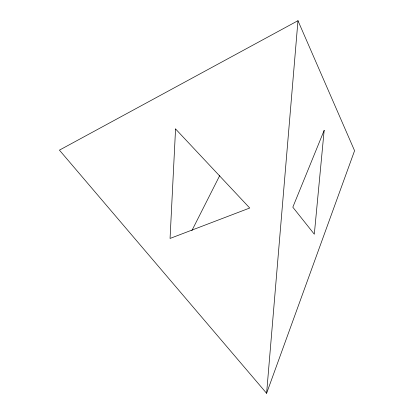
<?xml version="1.0" encoding="UTF-8"?>
<svg xmlns="http://www.w3.org/2000/svg" width="414" height="414" viewBox="0 0 414 414"><rect width="100%" height="100%" fill="white"/><g stroke="black" fill="none" stroke-linecap="round" stroke-linejoin="round"><path stroke-width="0.62" d="M266.606 393.3L297.971 20.7L59.425 150.137L266.606 393.3L354.575 150.717L297.971 20.7M191.863 230.655L219.777 175.458M175.557 128.951L170.061 238.443L249.735 208.019L175.557 128.951M324.157 130.379L314.314 234.2L292.822 207.197L324.157 130.379"/></g></svg>
